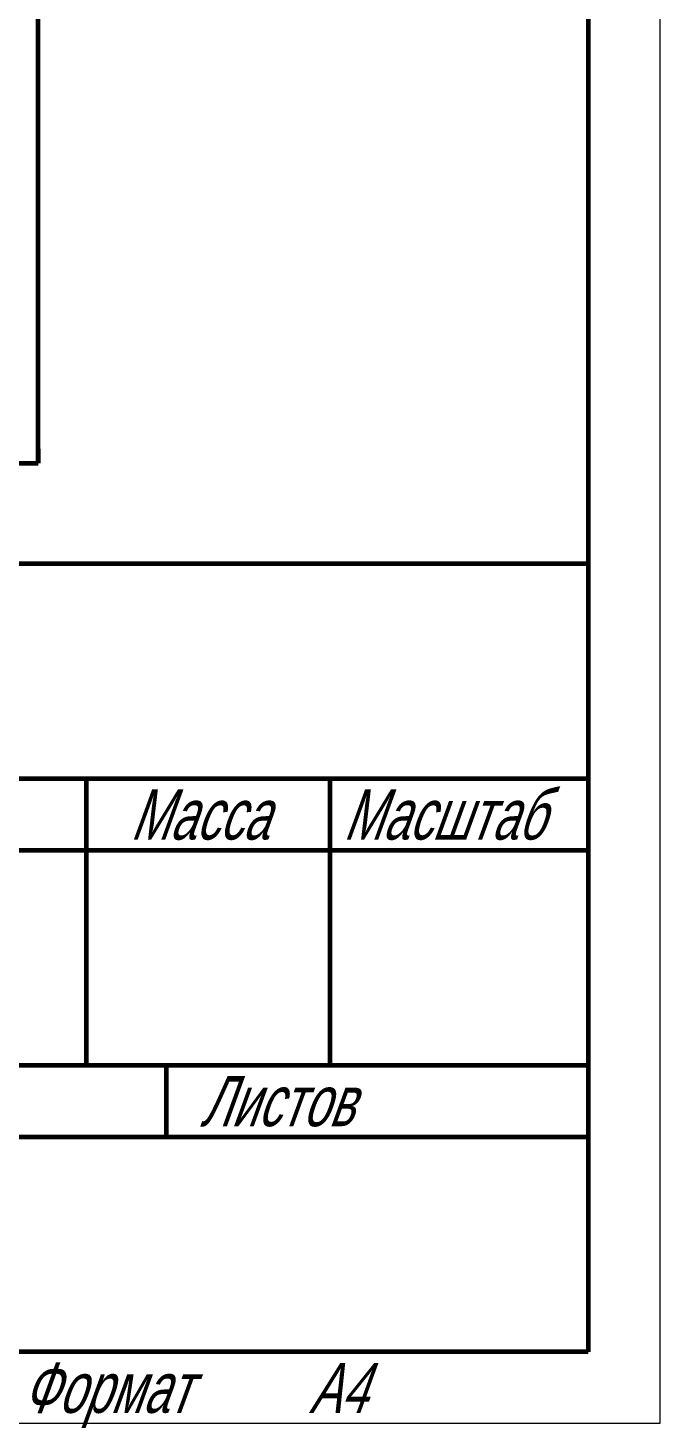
# Model space of a CAD drawing. Extents: x 0 to 297, y 0 to 292.
# Drawn here: x 252.9 to 297, y -0.3 to 97.4 of the extents above; entities that cross this region are included whole.
import ezdxf

# ---------------------------------------------------------------- set-up
doc = ezdxf.new("R2010")
doc.units = 0
doc.header["$MEASUREMENT"] = 0
doc.linetypes.add('K5LT_BASIC', pattern=[0])
doc.linetypes.add('K5LT_THIN', pattern=[0])
doc.layers.add('Системный слой', color=7, linetype='Continuous')
doc.styles.add('K5_TEXTSTYLE', font='win_eskd.shx', dxfattribs={"width": 0.7, "oblique": 15, "bigfont": 'b_eskd.shx'})

# ---------------------------------------------------------------- blocks, each defined once
blk = doc.blocks.new('*S')
at = {"linetype": 'K5LT_THIN', "lineweight": 18}
for p, q in [((297, 210), (297, 0)), ((297, 0), (0, 0))]:
    blk.add_line(p, q, dxfattribs=at)
at = {"linetype": 'K5LT_BASIC', "lineweight": 60}
for p, q in [((292, 205), (292, 5)), ((107, 60), (292, 60)), ((172, 45), (292, 45)), ((257, 25), (257, 45)), ((274, 25), (274, 45)), ((242, 40), (257, 40)), ((257, 40), (292, 40)), ((242, 25), (292, 25)), ((262.575, 20), (262.575, 25)), ((242, 20), (292, 20)), ((292, 5), (20, 5))]:
    blk.add_line(p, q, dxfattribs=at)
at = {"style": 'K5_TEXTSTYLE', "oblique": 20, "width": 0.7}
for s, p in [('Масса', (260.035, 40.748)), ('Масштаб', (274.89, 40.748)), ('Листов', (264.916, 20.748)), ('Формат', (252.5, 0.748)), ('A4', (272.5, 0.727))]:
    blk.add_text(s, height=3.5, dxfattribs=at).set_placement(p)

msp = doc.modelspace()

# ---------------------------------------------------------------- linework, layer by layer
at = {"layer": 'Системный слой', "linetype": 'K5LT_BASIC', "lineweight": 60}
for p, q in [((253.642, 67.019), (253.642, 175.019)), ((253.642, 68.019), (253.642, 67.019)), ((178.642, 67.019), (253.642, 67.019))]:
    msp.add_line(p, q, dxfattribs=at)

# ---------------------------------------------------------------- block references
msp.add_blockref('*S', (0, 0))

doc.saveas('drawing.dxf')
